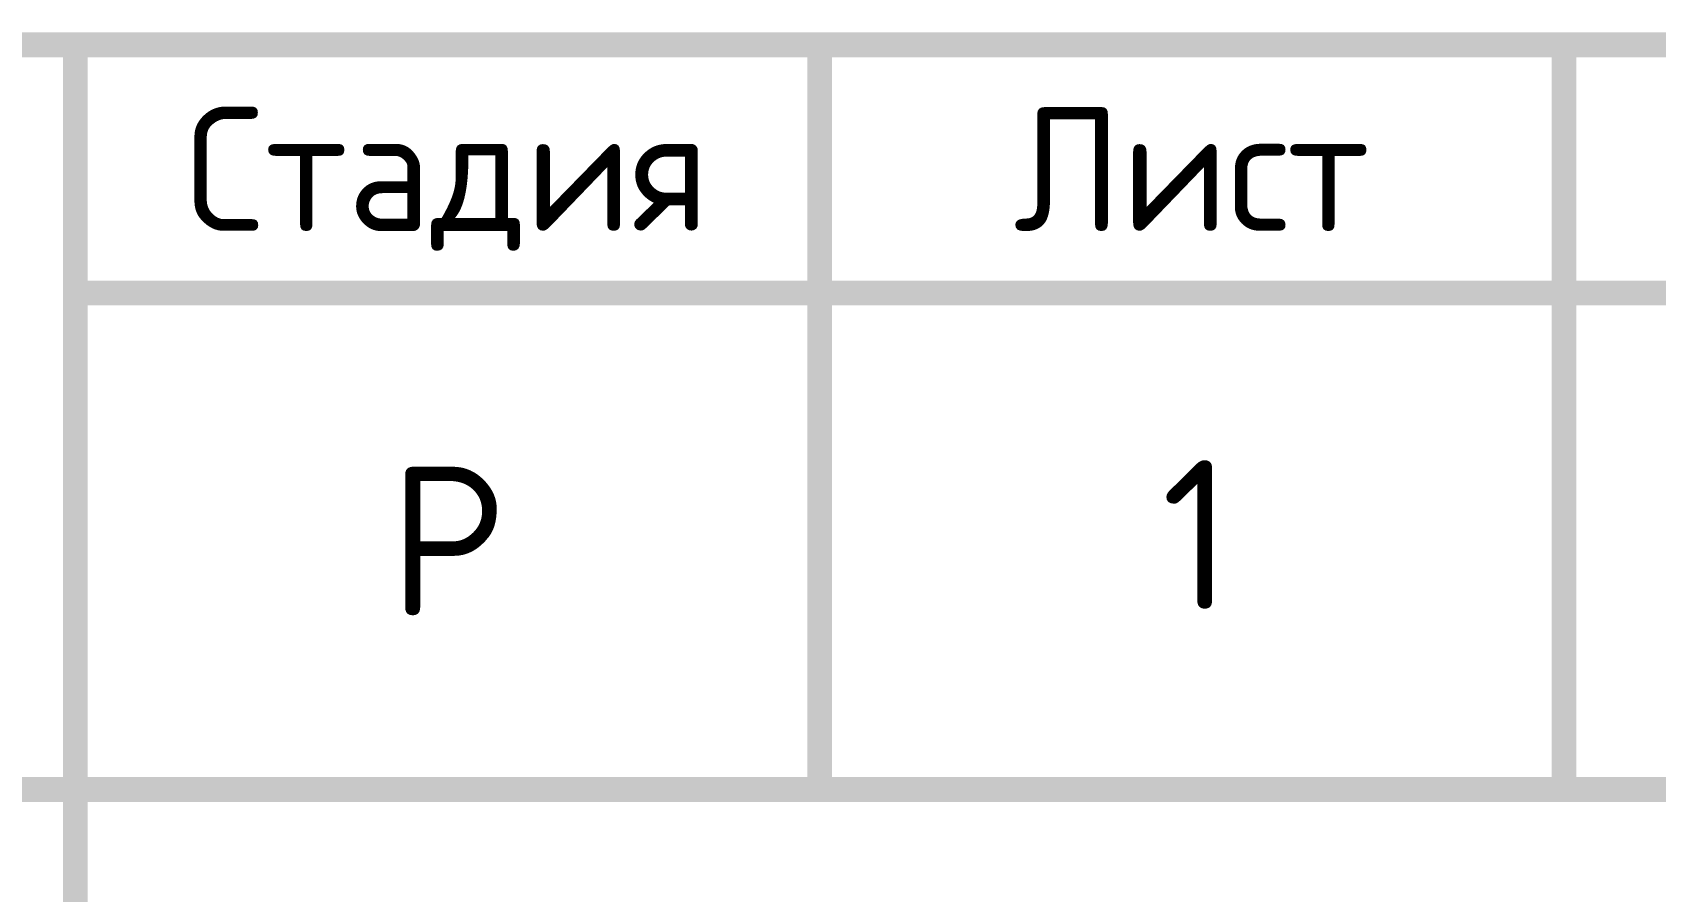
# Model space of a CAD drawing. Header units: millimetres. Extents: x 1601 to 14530, y 1157 to 3820.
# Drawn here: x 13077.62 to 13110.33, y 2848.94 to 2866.24 of the extents above; entities that cross this region are included whole.
import ezdxf
from ezdxf.enums import TextEntityAlignment as Align

# ---------------------------------------------------------------- set-up
doc = ezdxf.new("R2010")
doc.units = ezdxf.units.MM
doc.layers.add('Размеры на чертеже', color=250, linetype='Continuous', lineweight=25)
doc.styles.add('GOST', font='GOST Common.ttf')

# ---------------------------------------------------------------- blocks, each defined once
blk = doc.blocks.new('*U427')
at = {"const_width": 0.5}
for points in [[(230, -262), (415, -262)], [(365, -262), (365, -292)], [(380, -262), (380, -277)], [(395, -262), (395, -277)], [(365, -267), (415, -267)], [(295, -277), (415, -277)]]:
    blk.add_lwpolyline(points, dxfattribs=at)
at = {"style": 'GOST'}
for s, height, p in [('Стадия', 2.5, (372.5, -264.5)), ('Лист', 2.5, (387.5, -264.5)), ('Р', 3, (372.5, -272))]:
    blk.add_text(s, height=height, dxfattribs=at).set_placement(p, align=Align.MIDDLE_CENTER)
blk.add_attdef('РАЗРАБОТАЛ', text='', height=2.5, dxfattribs=at).set_placement((250.501, -264.224), align=Align.MIDDLE_LEFT)
blk.add_attdef('ПРОВЕРИЛ', (250.749, -270.729), '', height=2.5, dxfattribs=at)
at = {"style": 'GOST', "flags": 8}
for tag, p in [('ЛИСТ', (387.603, -271.867)), ('ЛИСТОВ', (405.299, -271.865)), ('ФОРМАТ', (380.972, -294.745))]:
    blk.add_attdef(tag, text='', height=3, dxfattribs=at).set_placement(p, align=Align.MIDDLE_CENTER)
blk.add_attdef('ИМЯ_ЧЕРТЕЖА_001', (321.53, -284.988), '', height=3, dxfattribs=at)

msp = doc.modelspace()

# ---------------------------------------------------------------- block references
at = {"layer": 'Размеры на чертеже', "lineweight": 90}
ref = msp.add_blockref('*U427', (12713.4801, 3127.9949), dxfattribs=at)
ref.add_attrib('ЛИСТ', '1', dxfattribs={"layer": '0', "height": 3, "style": 'GOST', "flags": 8}).set_placement((13101.0831, 2856.1282), align=Align.MIDDLE_CENTER)

doc.saveas('drawing.dxf')
